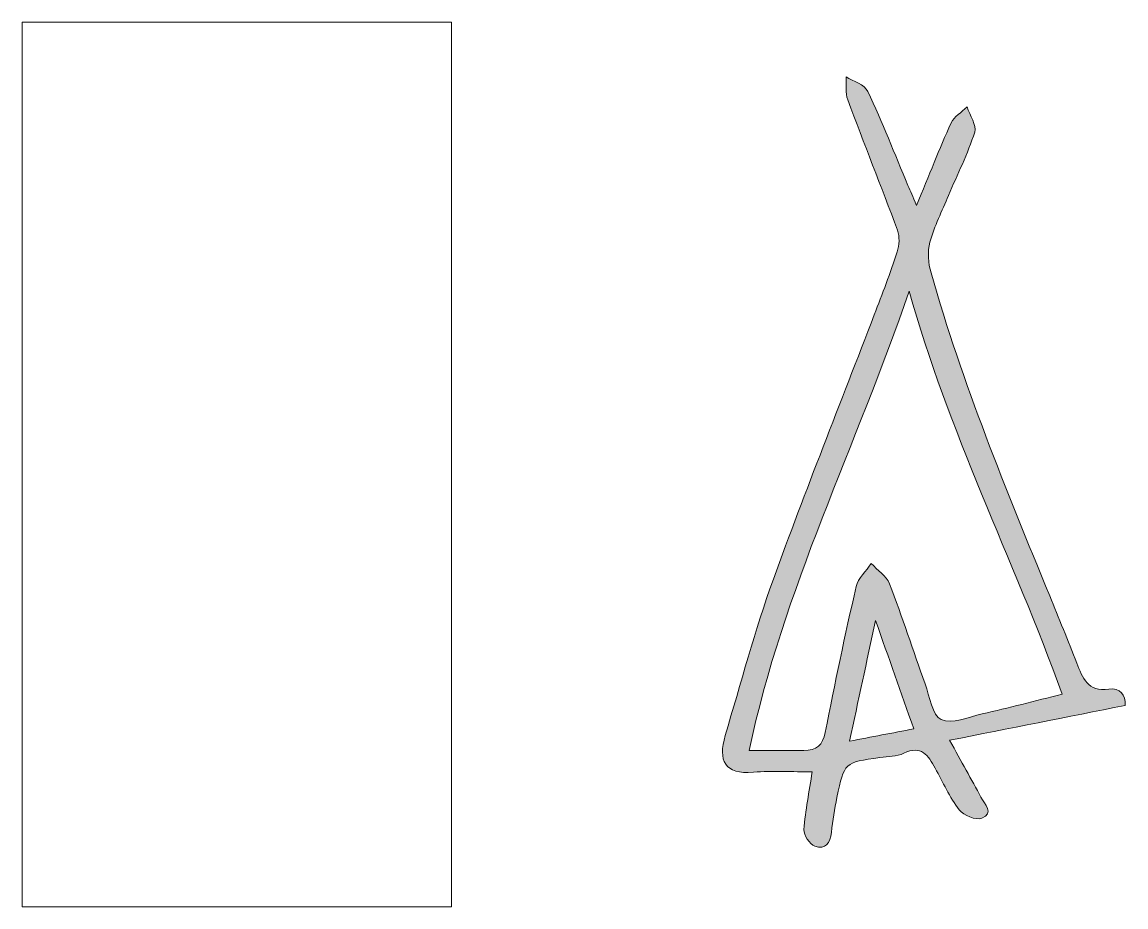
# Model space of a CAD drawing. Header units: inches. Extents: x 41 to 145, y -190 to -106.
import ezdxf

# ---------------------------------------------------------------- set-up
doc = ezdxf.new("R2010")
doc.units = ezdxf.units.IN
doc.header["$MEASUREMENT"] = 0
doc.layers.add('Layer 1', color=7, linetype='Continuous')

# ---------------------------------------------------------------- blocks, each defined once
blk = doc.blocks.new('block 3')
at = {"layer": 'Layer 1'}
h = blk.add_hatch(color=7, dxfattribs=at)
h.dxf.hatch_style = 2
edge = h.paths.add_edge_path()
edge.add_spline(control_points=[(125.42, -123.47), (126.59, -120.63), (127.57, -118.13), (128.68, -115.68), (128.95, -115.08), (129.67, -114.67), (130.18, -114.17), (130.45, -114.97), (131.11, -115.9), (130.91, -116.55), (130.26, -118.6), (129.27, -120.54), (128.43, -122.53), (127.82, -123.99), (127.09, -125.43), (126.68, -126.94), (126.44, -127.84), (126.52, -128.94), (126.78, -129.85), (129.76, -140.29), (133.87, -150.33), (137.99, -160.36), (138.86, -162.47), (139.71, -164.59), (140.54, -166.72), (141.09, -168.12), (141.58, -169.45), (143.58, -169.17), (144.61, -169.03), (145.19, -169.71), (145.11, -170.72), (139.64, -171.81), (134.22, -172.88), (128.54, -174.01), (129.67, -176.05), (130.59, -177.71), (131.5, -179.38), (131.86, -180.05), (132.79, -180.88), (131.57, -181.37), (131.02, -181.58), (129.85, -181.12), (129.44, -180.59), (128.53, -179.4), (127.9, -177.98), (127.17, -176.64), (126.52, -175.45), (125.87, -174.42), (124.2, -175.24), (123.55, -175.56), (122.71, -175.52), (121.96, -175.63), (118.59, -176.11), (118.58, -176.11), (117.89, -179.41), (117.67, -180.5), (117.49, -181.6), (117.37, -182.71), (117.26, -183.7), (116.79, -184.39), (115.81, -184.02), (115.32, -183.84), (114.74, -182.97), (114.78, -182.45), (114.9, -180.65), (115.27, -178.86), (115.56, -177), (113.69, -177), (111.83, -176.86), (110, -177.03), (107.28, -177.28), (106.65, -175.89), (107.34, -173.57), (108.81, -168.63), (110.14, -163.63), (111.89, -158.79), (114.92, -150.41), (118.23, -142.13), (121.42, -133.81), (122.17, -131.83), (122.94, -129.86), (123.59, -127.85), (123.79, -127.23), (123.83, -126.42), (123.61, -125.81), (122.08, -121.7), (120.45, -117.62), (118.92, -113.51), (118.67, -112.84), (118.8, -112.04), (118.75, -111.31), (119.45, -111.76), (120.5, -112.05), (120.81, -112.7), (122.19, -115.61), (123.35, -118.62), (124.6, -121.59), (124.82, -122.11), (125.05, -122.62), (125.42, -123.47)], knot_values=[0, 0, 0, 0, 1, 1, 1, 2, 2, 2, 3, 3, 3, 4, 4, 4, 5, 5, 5, 6, 6, 6, 7, 7, 7, 8, 8, 8, 9, 9, 9, 10, 10, 10, 11, 11, 11, 12, 12, 12, 13, 13, 13, 14, 14, 14, 15, 15, 15, 16, 16, 16, 17, 17, 17, 18, 18, 18, 19, 19, 19, 20, 20, 20, 21, 21, 21, 22, 22, 22, 23, 23, 23, 24, 24, 24, 25, 25, 25, 26, 26, 26, 27, 27, 27, 28, 28, 28, 29, 29, 29, 30, 30, 30, 31, 31, 31, 32, 32, 32, 33, 33, 33, 33], degree=3, periodic=1)
edge = h.paths.add_edge_path()
edge.add_spline(control_points=[(124.72, -131.57), (119.77, -146.08), (112.78, -159.81), (109.61, -174.97), (111.3, -174.97), (113.04, -174.96), (114.77, -174.98), (115.96, -174.99), (116.55, -174.47), (116.79, -173.26), (117.7, -168.66), (118.65, -164.06), (119.71, -159.49), (119.89, -158.69), (120.65, -158.03), (121.14, -157.3), (121.72, -157.94), (122.56, -158.47), (122.85, -159.22), (124.06, -162.34), (125.09, -165.53), (126.22, -168.67), (126.65, -169.87), (126.89, -171.66), (127.74, -172.06), (128.73, -172.53), (130.32, -171.83), (131.62, -171.52), (134.1, -170.95), (136.57, -170.3), (139.18, -169.65), (134.5, -156.82), (128.37, -144.73), (124.72, -131.57)], knot_values=[0, 0, 0, 0, 1, 1, 1, 2, 2, 2, 3, 3, 3, 4, 4, 4, 5, 5, 5, 6, 6, 6, 7, 7, 7, 8, 8, 8, 9, 9, 9, 10, 10, 10, 11, 11, 11, 11], degree=3, periodic=1)
edge = h.paths.add_edge_path()
edge.add_spline(control_points=[(121.54, -162.7), (120.7, -166.61), (119.91, -170.25), (119.08, -174.1), (121.2, -173.69), (123.1, -173.32), (125.15, -172.93), (123.93, -169.47), (122.79, -166.24), (121.54, -162.7)], knot_values=[0, 0, 0, 0, 1, 1, 1, 2, 2, 2, 3, 3, 3, 3], degree=3, periodic=1)
at = {"layer": 'Layer 1', "lineweight": 0}
for points, knots in [([(125.42, -123.47), (126.59, -120.63), (127.57, -118.13), (128.68, -115.68), (128.95, -115.08), (129.67, -114.67), (130.18, -114.17), (130.45, -114.97), (131.11, -115.9), (130.91, -116.55), (130.26, -118.6), (129.27, -120.54), (128.43, -122.53), (127.82, -123.99), (127.09, -125.43), (126.68, -126.94), (126.44, -127.84), (126.52, -128.94), (126.78, -129.85), (129.76, -140.29), (133.87, -150.33), (137.99, -160.36), (138.86, -162.47), (139.71, -164.59), (140.54, -166.72), (141.09, -168.12), (141.58, -169.45), (143.58, -169.17), (144.61, -169.03), (145.19, -169.71), (145.11, -170.72), (139.64, -171.81), (134.22, -172.88), (128.54, -174.01), (129.67, -176.05), (130.59, -177.71), (131.5, -179.38), (131.86, -180.05), (132.79, -180.88), (131.57, -181.37), (131.02, -181.58), (129.85, -181.12), (129.44, -180.59), (128.53, -179.4), (127.9, -177.98), (127.17, -176.64), (126.52, -175.45), (125.87, -174.42), (124.2, -175.24), (123.55, -175.56), (122.71, -175.52), (121.96, -175.63), (118.59, -176.11), (118.58, -176.11), (117.89, -179.41), (117.67, -180.5), (117.49, -181.6), (117.37, -182.71), (117.26, -183.7), (116.79, -184.39), (115.81, -184.02), (115.32, -183.84), (114.74, -182.97), (114.78, -182.45), (114.9, -180.65), (115.27, -178.86), (115.56, -177), (113.69, -177), (111.83, -176.86), (110, -177.03), (107.28, -177.28), (106.65, -175.89), (107.34, -173.57), (108.81, -168.63), (110.14, -163.63), (111.89, -158.79), (114.92, -150.41), (118.23, -142.13), (121.42, -133.81), (122.17, -131.83), (122.94, -129.86), (123.59, -127.85), (123.79, -127.23), (123.83, -126.42), (123.61, -125.81), (122.08, -121.7), (120.45, -117.62), (118.92, -113.51), (118.67, -112.84), (118.8, -112.04), (118.75, -111.31), (119.45, -111.76), (120.5, -112.05), (120.81, -112.7), (122.19, -115.61), (123.35, -118.62), (124.6, -121.59), (124.82, -122.11), (125.05, -122.62), (125.42, -123.47)], [0, 0, 0, 0, 1, 1, 1, 2, 2, 2, 3, 3, 3, 4, 4, 4, 5, 5, 5, 6, 6, 6, 7, 7, 7, 8, 8, 8, 9, 9, 9, 10, 10, 10, 11, 11, 11, 12, 12, 12, 13, 13, 13, 14, 14, 14, 15, 15, 15, 16, 16, 16, 17, 17, 17, 18, 18, 18, 19, 19, 19, 20, 20, 20, 21, 21, 21, 22, 22, 22, 23, 23, 23, 24, 24, 24, 25, 25, 25, 26, 26, 26, 27, 27, 27, 28, 28, 28, 29, 29, 29, 30, 30, 30, 31, 31, 31, 32, 32, 32, 33, 33, 33, 33]), ([(124.72, -131.57), (119.77, -146.08), (112.78, -159.81), (109.61, -174.97), (111.3, -174.97), (113.04, -174.96), (114.77, -174.98), (115.96, -174.99), (116.55, -174.47), (116.79, -173.26), (117.7, -168.66), (118.65, -164.06), (119.71, -159.49), (119.89, -158.69), (120.65, -158.03), (121.14, -157.3), (121.72, -157.94), (122.56, -158.47), (122.85, -159.22), (124.06, -162.34), (125.09, -165.53), (126.22, -168.67), (126.65, -169.87), (126.89, -171.66), (127.74, -172.06), (128.73, -172.53), (130.32, -171.83), (131.62, -171.52), (134.1, -170.95), (136.57, -170.3), (139.18, -169.65), (134.5, -156.82), (128.37, -144.73), (124.72, -131.57)], [0, 0, 0, 0, 1, 1, 1, 2, 2, 2, 3, 3, 3, 4, 4, 4, 5, 5, 5, 6, 6, 6, 7, 7, 7, 8, 8, 8, 9, 9, 9, 10, 10, 10, 11, 11, 11, 11]), ([(124.72, -131.57), (128.37, -144.73), (134.5, -156.82), (139.18, -169.65), (136.57, -170.3), (134.1, -170.95), (131.62, -171.52), (130.32, -171.83), (128.73, -172.53), (127.74, -172.06), (126.89, -171.66), (126.65, -169.87), (126.22, -168.67), (125.09, -165.53), (124.06, -162.34), (122.85, -159.22), (122.56, -158.47), (121.72, -157.94), (121.14, -157.3), (120.65, -158.03), (119.89, -158.69), (119.71, -159.49), (118.65, -164.06), (117.7, -168.66), (116.79, -173.26), (116.55, -174.47), (115.96, -174.99), (114.77, -174.98), (113.04, -174.96), (111.3, -174.97), (109.61, -174.97), (112.78, -159.81), (119.77, -146.08), (124.72, -131.57)], [0, 0, 0, 0, 1, 1, 1, 2, 2, 2, 3, 3, 3, 4, 4, 4, 5, 5, 5, 6, 6, 6, 7, 7, 7, 8, 8, 8, 9, 9, 9, 10, 10, 10, 11, 11, 11, 11]), ([(121.54, -162.7), (120.7, -166.61), (119.91, -170.25), (119.08, -174.1), (121.2, -173.69), (123.1, -173.32), (125.15, -172.93), (123.93, -169.47), (122.79, -166.24), (121.54, -162.7)], [0, 0, 0, 0, 1, 1, 1, 2, 2, 2, 3, 3, 3, 3]), ([(121.54, -162.7), (122.79, -166.24), (123.93, -169.47), (125.15, -172.93), (123.1, -173.32), (121.2, -173.69), (119.08, -174.1), (119.91, -170.25), (120.7, -166.61), (121.54, -162.7)], [0, 0, 0, 0, 1, 1, 1, 2, 2, 2, 3, 3, 3, 3])]:
    blk.add_open_spline(points, degree=3, knots=knots, dxfattribs=at)
blk = doc.blocks.new('block 2')
at = {"layer": 'Layer 1', "lineweight": 0}
blk.add_lwpolyline([(40.92, -189.76), (81.49, -189.76), (81.49, -106.15), (40.92, -106.15), (40.92, -189.76)], dxfattribs=at)
at = {"layer": 'Layer 1'}
blk.add_blockref('block 3', (0, 0), dxfattribs=at)

msp = doc.modelspace()

# ---------------------------------------------------------------- block references
at = {"layer": 'Layer 1'}
msp.add_blockref('block 2', (0, 0), dxfattribs=at)

doc.saveas('drawing.dxf')
